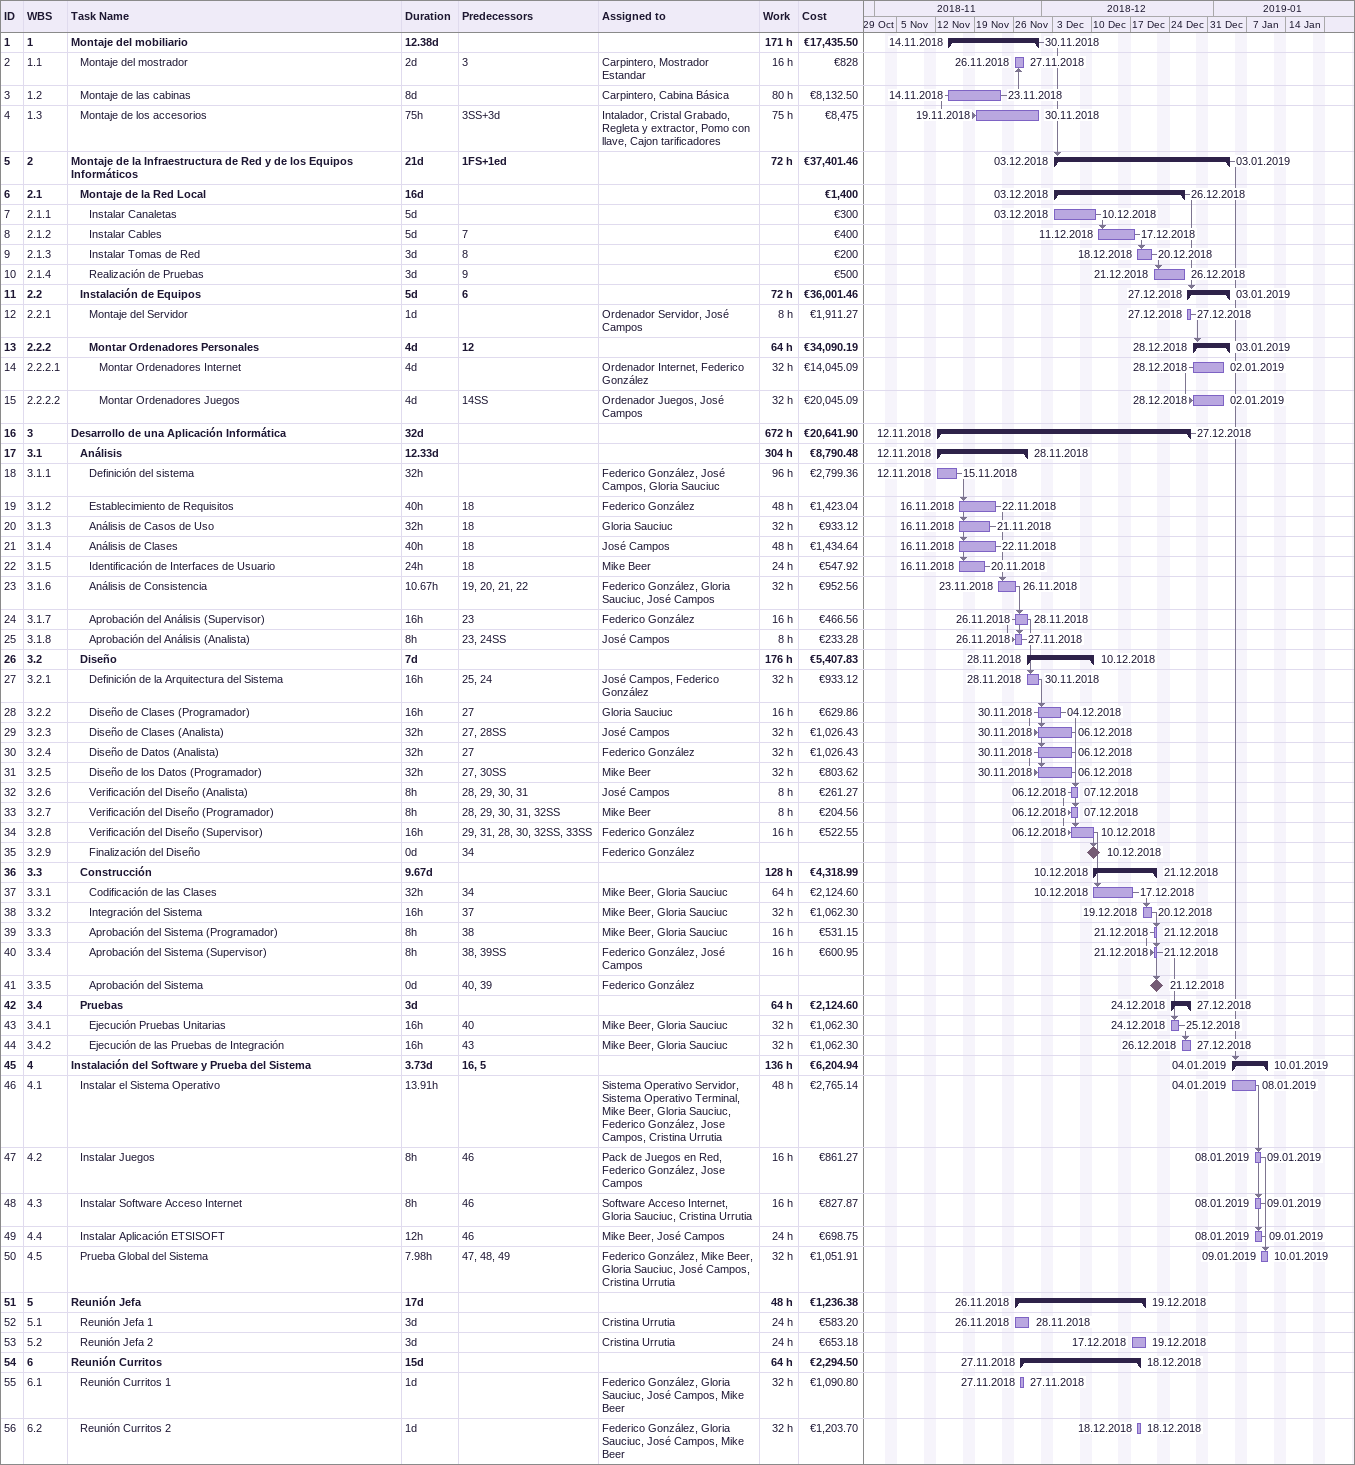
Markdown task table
| ID | WBS | Task | Duration | Start | Finish | Predecessors | Resources | Work (h) | Cost (€) |
|---|---|---|---|---|---|---|---|---|---|
| 1 | 1 | **Montaje del mobiliario** | 12.38d | 2018-11-14 | 2018-11-30 |  |  | 171 | 17435.50 |
| 2 | 1.1 | Montaje del mostrador | 2d | 2018-11-26 | 2018-11-27 | 3 | Carpintero, Mostrador Estandar | 16 | 828 |
| 3 | 1.2 | Montaje de las cabinas | 8d | 2018-11-14 | 2018-11-23 |  | Carpintero, Cabina Básica | 80 | 8132.50 |
| 4 | 1.3 | Montaje de los accesorios | 75h | 2018-11-19 | 2018-11-30 | 3SS+3d | Intalador, Cristal Grabado, Regleta y extractor, Pomo con llave, Cajon tarificadores | 75 | 8475 |
| 5 | 2 | **Montaje de la Infraestructura de Red y de los Equipos Informáticos** | 21d | 2018-12-03 | 2019-01-03 | 1FS+1ed |  | 72 | 37401.46 |
| 6 | 2.1 | **Montaje de la Red Local** | 16d | 2018-12-03 | 2018-12-26 |  |  |  | 1400 |
| 7 | 2.1.1 | Instalar Canaletas | 5d | 2018-12-03 | 2018-12-10 |  |  |  | 300 |
| 8 | 2.1.2 | Instalar Cables | 5d | 2018-12-11 | 2018-12-17 | 7 |  |  | 400 |
| 9 | 2.1.3 | Instalar Tomas de Red | 3d | 2018-12-18 | 2018-12-20 | 8 |  |  | 200 |
| 10 | 2.1.4 | Realización de Pruebas | 3d | 2018-12-21 | 2018-12-26 | 9 |  |  | 500 |
| 11 | 2.2 | **Instalación de Equipos** | 5d | 2018-12-27 | 2019-01-03 | 6 |  | 72 | 36001.46 |
| 12 | 2.2.1 | Montaje del Servidor | 1d | 2018-12-27 | 2018-12-27 |  | Ordenador Servidor, José Campos | 8 | 1911.27 |
| 13 | 2.2.2 | **Montar Ordenadores Personales** | 4d | 2018-12-28 | 2019-01-03 | 12 |  | 64 | 34090.19 |
| 14 | 2.2.2.1 | Montar Ordenadores Internet | 4d | 2018-12-28 | 2019-01-02 |  | Ordenador Internet, Federico González | 32 | 14045.09 |
| 15 | 2.2.2.2 | Montar Ordenadores Juegos | 4d | 2018-12-28 | 2019-01-02 | 14SS | Ordenador Juegos, José Campos | 32 | 20045.09 |
| 16 | 3 | **Desarrollo de una Aplicación Informática** | 32d | 2018-11-12 | 2018-12-27 |  |  | 672 | 20641.90 |
| 17 | 3.1 | **Análisis** | 12.33d | 2018-11-12 | 2018-11-28 |  |  | 304 | 8790.48 |
| 18 | 3.1.1 | Definición del sistema | 32h | 2018-11-12 | 2018-11-15 |  | Federico González, José Campos, Gloria Sauciuc | 96 | 2799.36 |
| 19 | 3.1.2 | Establecimiento de Requisitos | 40h | 2018-11-16 | 2018-11-22 | 18 | Federico González | 48 | 1423.04 |
| 20 | 3.1.3 | Análisis de Casos de Uso | 32h | 2018-11-16 | 2018-11-21 | 18 | Gloria Sauciuc | 32 | 933.12 |
| 21 | 3.1.4 | Análisis de Clases | 40h | 2018-11-16 | 2018-11-22 | 18 | José Campos | 48 | 1434.64 |
| 22 | 3.1.5 | Identificación de Interfaces de Usuario | 24h | 2018-11-16 | 2018-11-20 | 18 | Mike Beer | 24 | 547.92 |
| 23 | 3.1.6 | Análisis de Consistencia | 10.67h | 2018-11-23 | 2018-11-26 | 19, 20, 21, 22 | Federico González, Gloria Sauciuc, José Campos | 32 | 952.56 |
| 24 | 3.1.7 | Aprobación del Análisis (Supervisor) | 16h | 2018-11-26 | 2018-11-28 | 23 | Federico González | 16 | 466.56 |
| 25 | 3.1.8 | Aprobación del Análisis (Analista) | 8h | 2018-11-26 | 2018-11-27 | 23, 24SS | José Campos | 8 | 233.28 |
| 26 | 3.2 | **Diseño** | 7d | 2018-11-28 | 2018-12-10 |  |  | 176 | 5407.83 |
| 27 | 3.2.1 | Definición de la Arquitectura del Sistema | 16h | 2018-11-28 | 2018-11-30 | 25, 24 | José Campos, Federico González | 32 | 933.12 |
| 28 | 3.2.2 | Diseño de Clases (Programador) | 16h | 2018-11-30 | 2018-12-04 | 27 | Gloria Sauciuc | 16 | 629.86 |
| 29 | 3.2.3 | Diseño de Clases (Analista) | 32h | 2018-11-30 | 2018-12-06 | 27, 28SS | José Campos | 32 | 1026.43 |
| 30 | 3.2.4 | Diseño de Datos (Analista) | 32h | 2018-11-30 | 2018-12-06 | 27 | Federico González | 32 | 1026.43 |
| 31 | 3.2.5 | Diseño de los Datos (Programador) | 32h | 2018-11-30 | 2018-12-06 | 27, 30SS | Mike Beer | 32 | 803.62 |
| 32 | 3.2.6 | Verificación del Diseño (Analista) | 8h | 2018-12-06 | 2018-12-07 | 28, 29, 30, 31 | José Campos | 8 | 261.27 |
| 33 | 3.2.7 | Verificación del Diseño (Programador) | 8h | 2018-12-06 | 2018-12-07 | 28, 29, 30, 31, 32SS | Mike Beer | 8 | 204.56 |
| 34 | 3.2.8 | Verificación del Diseño (Supervisor) | 16h | 2018-12-06 | 2018-12-10 | 29, 31, 28, 30, 32SS, 33SS | Federico González | 16 | 522.55 |
| 35 | 3.2.9 | Finalización del Diseño | 0d | 2018-12-10 | 2018-12-10 | 34 | Federico González |  |  |
| 36 | 3.3 | **Construcción** | 9.67d | 2018-12-10 | 2018-12-21 |  |  | 128 | 4318.99 |
| 37 | 3.3.1 | Codificación de las Clases | 32h | 2018-12-10 | 2018-12-17 | 34 | Mike Beer, Gloria Sauciuc | 64 | 2124.60 |
| 38 | 3.3.2 | Integración del Sistema | 16h | 2018-12-19 | 2018-12-20 | 37 | Mike Beer, Gloria Sauciuc | 32 | 1062.30 |
| 39 | 3.3.3 | Aprobación del Sistema (Programador) | 8h | 2018-12-21 | 2018-12-21 | 38 | Mike Beer, Gloria Sauciuc | 16 | 531.15 |
| 40 | 3.3.4 | Aprobación del Sistema (Supervisor) | 8h | 2018-12-21 | 2018-12-21 | 38, 39SS | Federico González, José Campos | 16 | 600.95 |
| 41 | 3.3.5 | Aprobación del Sistema | 0d | 2018-12-21 | 2018-12-21 | 40, 39 | Federico González |  |  |
| 42 | 3.4 | **Pruebas** | 3d | 2018-12-24 | 2018-12-27 |  |  | 64 | 2124.60 |
| 43 | 3.4.1 | Ejecución Pruebas Unitarias | 16h | 2018-12-24 | 2018-12-25 | 40 | Mike Beer, Gloria Sauciuc | 32 | 1062.30 |
| 44 | 3.4.2 | Ejecución de las Pruebas de Integración | 16h | 2018-12-26 | 2018-12-27 | 43 | Mike Beer, Gloria Sauciuc | 32 | 1062.30 |
| 45 | 4 | **Instalación del Software y Prueba del Sistema** | 3.73d | 2019-01-04 | 2019-01-10 | 16, 5 |  | 136 | 6204.94 |
| 46 | 4.1 | Instalar el Sistema Operativo | 13.91h | 2019-01-04 | 2019-01-08 |  | Sistema Operativo Servidor, Sistema Operativo Terminal, Mike Beer, Gloria Sauciuc, Federico González, Jose Campos, Cristina Urrutia | 48 | 2765.14 |
| 47 | 4.2 | Instalar Juegos | 8h | 2019-01-08 | 2019-01-09 | 46 | Pack de Juegos en Red, Federico González, Jose Campos | 16 | 861.27 |
| 48 | 4.3 | Instalar Software Acceso Internet | 8h | 2019-01-08 | 2019-01-09 | 46 | Software Acceso Internet, Gloria Sauciuc, Cristina Urrutia | 16 | 827.87 |
| 49 | 4.4 | Instalar Aplicación ETSISOFT | 12h | 2019-01-08 | 2019-01-09 | 46 | Mike Beer, José Campos | 24 | 698.75 |
| 50 | 4.5 | Prueba Global del Sistema | 7.98h | 2019-01-09 | 2019-01-10 | 47, 48, 49 | Federico González, Mike Beer, Gloria Sauciuc, José Campos, Cristina Urrutia | 32 | 1051.91 |
| 51 | 5 | **Reunión Jefa** | 17d | 2018-11-26 | 2018-12-19 |  |  | 48 | 1236.38 |
| 52 | 5.1 | Reunión Jefa 1 | 3d | 2018-11-26 | 2018-11-28 |  | Cristina Urrutia | 24 | 583.20 |
| 53 | 5.2 | Reunión Jefa 2 | 3d | 2018-12-17 | 2018-12-19 |  | Cristina Urrutia | 24 | 653.18 |
| 54 | 6 | **Reunión Curritos** | 15d | 2018-11-27 | 2018-12-18 |  |  | 64 | 2294.50 |
| 55 | 6.1 | Reunión Curritos 1 | 1d | 2018-11-27 | 2018-11-27 |  | Federico González, Gloria Sauciuc, José Campos, Mike Beer | 32 | 1090.80 |
| 56 | 6.2 | Reunión Curritos 2 | 1d | 2018-12-18 | 2018-12-18 |  | Federico González, Gloria Sauciuc, José Campos, Mike Beer | 32 | 1203.70 |
